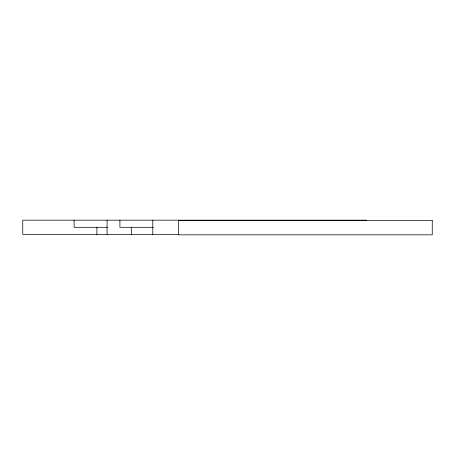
<?xml version="1.0" encoding="UTF-8"?>
<svg xmlns="http://www.w3.org/2000/svg" width="455" height="455" viewBox="0 0 455 455"><rect width="100%" height="100%" fill="white"/><g stroke="black" fill="none" stroke-linecap="round" stroke-linejoin="round"><path stroke-width="0.68" d="M366.685 220.174L22.75 220.174L22.75 234.433L178.9 234.433M107.482 227.301L74.085 227.301L74.085 220.174M153.329 227.301L119.904 227.301L119.904 220.174M152.795 220.174L152.795 234.433M131.313 227.301L131.313 234.433M107.073 220.174L107.073 234.433M96.898 227.301L96.898 234.433M432.25 220.567L178.44 220.567L178.44 234.825L432.25 234.825L432.25 220.567"/></g></svg>
